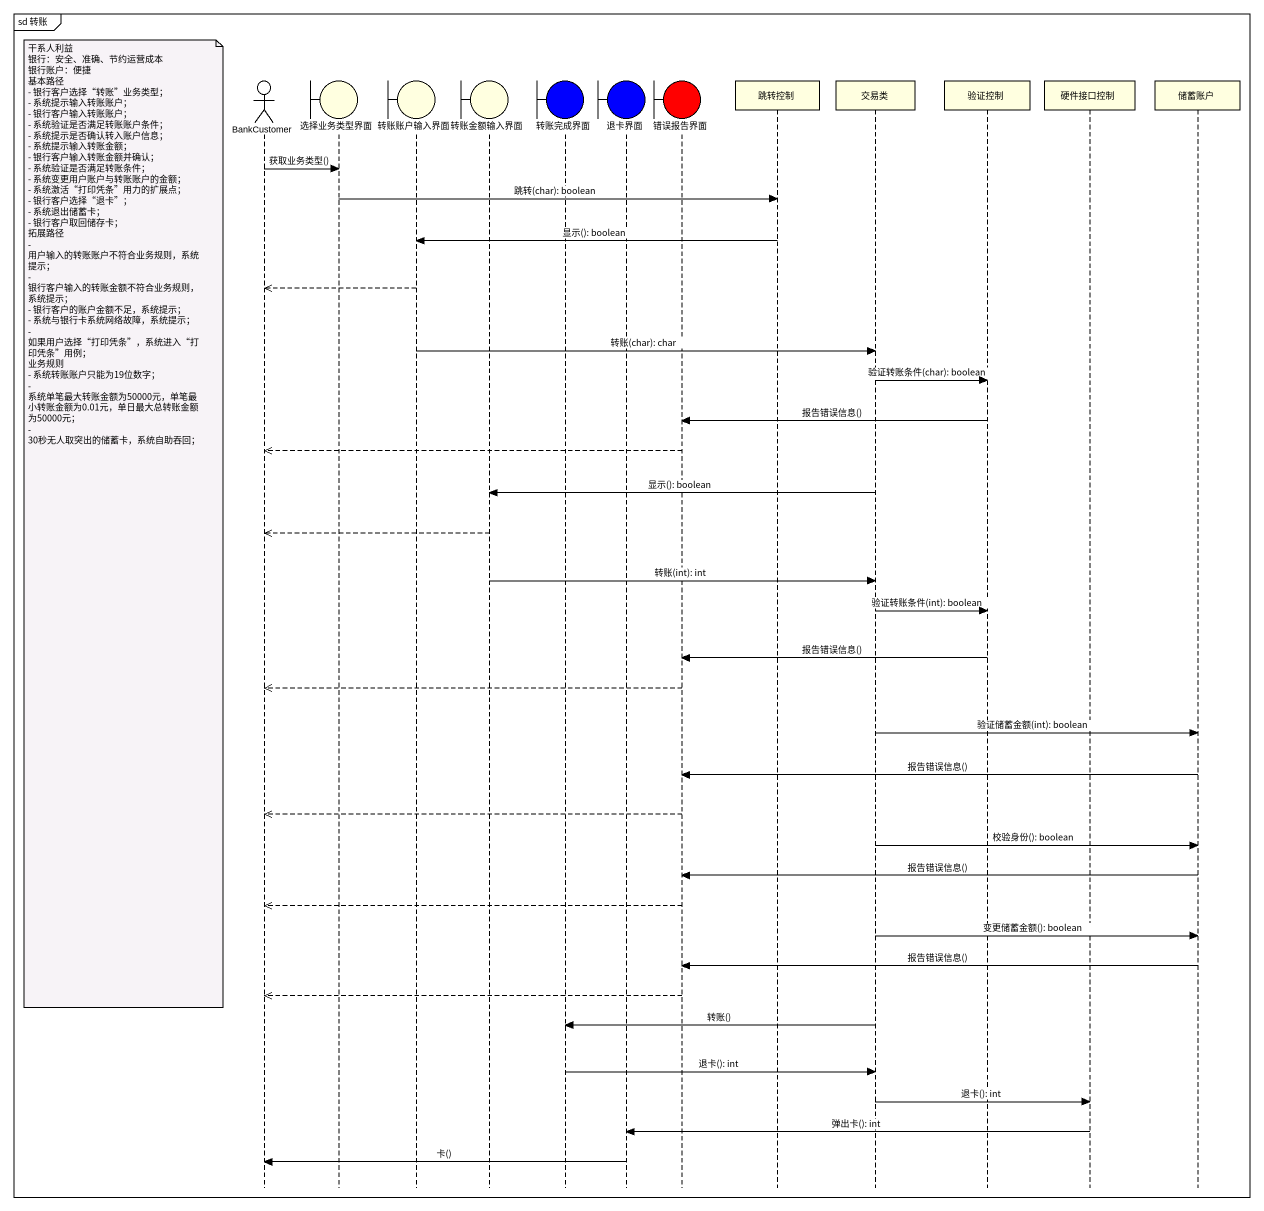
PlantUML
@startuml
mainframe sd 转账
hide footbox
actor BankCustomer
boundary 选择业务类型界面 #FFFFE0
boundary 转账账户输入界面 #FFFFE0
boundary 转账金额输入界面 #FFFFE0
boundary 转账完成界面 #0000FF
boundary 退卡界面 #0000FF
boundary 错误报告界面 #FF0000
participant 跳转控制 #FFFFE0
participant 交易类 #FFFFE0
participant 验证控制 #FFFFE0
participant 硬件接口控制 #FFFFE0
participant 储蓄账户 #FFFFE0

BankCustomer -> 选择业务类型界面 : 获取业务类型()
选择业务类型界面 -> 跳转控制 : 跳转(char): boolean
跳转控制 -> 转账账户输入界面 : 显示(): boolean
转账账户输入界面 -->> BankCustomer
转账账户输入界面 -> 交易类 : 转账(char): char
交易类 -> 验证控制 : 验证转账条件(char): boolean
验证控制 -> 错误报告界面 : 报告错误信息()
错误报告界面 -->> BankCustomer
交易类 -> 转账金额输入界面 : 显示(): boolean
note left of BankCustomer
  干系人利益
  银行：安全、准确、节约运营成本
  银行账户：便捷
  基本路径
  - 银行客户选择“转账”业务类型；
  - 系统提示输入转账账户；
  - 银行客户输入转账账户；
  - 系统验证是否满足转账账户条件；
  - 系统提示是否确认转入账户信息；
  - 系统提示输入转账金额；
  - 银行客户输入转账金额并确认；
  - 系统验证是否满足转账条件；
  - 系统变更用户账户与转账账户的金额；
  - 系统激活“打印凭条”用力的扩展点；
  - 银行客户选择“退卡”；
  - 系统退出储蓄卡；
  - 银行客户取回储存卡；
  拓展路径
  - 用户输入的转账账户不符合业务规则，系统提示；
  - 银行客户输入的转账金额不符合业务规则，系统提示；
  - 银行客户的账户金额不足，系统提示；
  - 系统与银行卡系统网络故障，系统提示；
  - 如果用户选择“打印凭条”，系统进入“打印凭条”用例；
  业务规则
  - 系统转账账户只能为19位数字；
  - 系统单笔最大转账金额为50000元，单笔最小转账金额为0.01元，单日最大总转账金额为50000元；
  - 30秒无人取突出的储蓄卡，系统自助吞回；
end note
转账金额输入界面 -->> BankCustomer
转账金额输入界面 -> 交易类 : 转账(int): int
交易类 -> 验证控制 : 验证转账条件(int): boolean
验证控制 -> 错误报告界面 : 报告错误信息()
错误报告界面 -->> BankCustomer
交易类 -> 储蓄账户 : 验证储蓄金额(int): boolean
储蓄账户 -> 错误报告界面 : 报告错误信息()
错误报告界面 -->> BankCustomer
交易类 -> 储蓄账户 : 校验身份(): boolean
储蓄账户 -> 错误报告界面 : 报告错误信息()
错误报告界面 -->> BankCustomer
交易类 -> 储蓄账户 : 变更储蓄金额(): boolean
储蓄账户 -> 错误报告界面 : 报告错误信息()
错误报告界面 -->> BankCustomer
交易类 -> 转账完成界面 : 转账()
转账完成界面 -> 交易类 : 退卡(): int
交易类 -> 硬件接口控制 : 退卡(): int
硬件接口控制 -> 退卡界面 : 弹出卡(): int
退卡界面 -> BankCustomer : 卡()
@enduml
